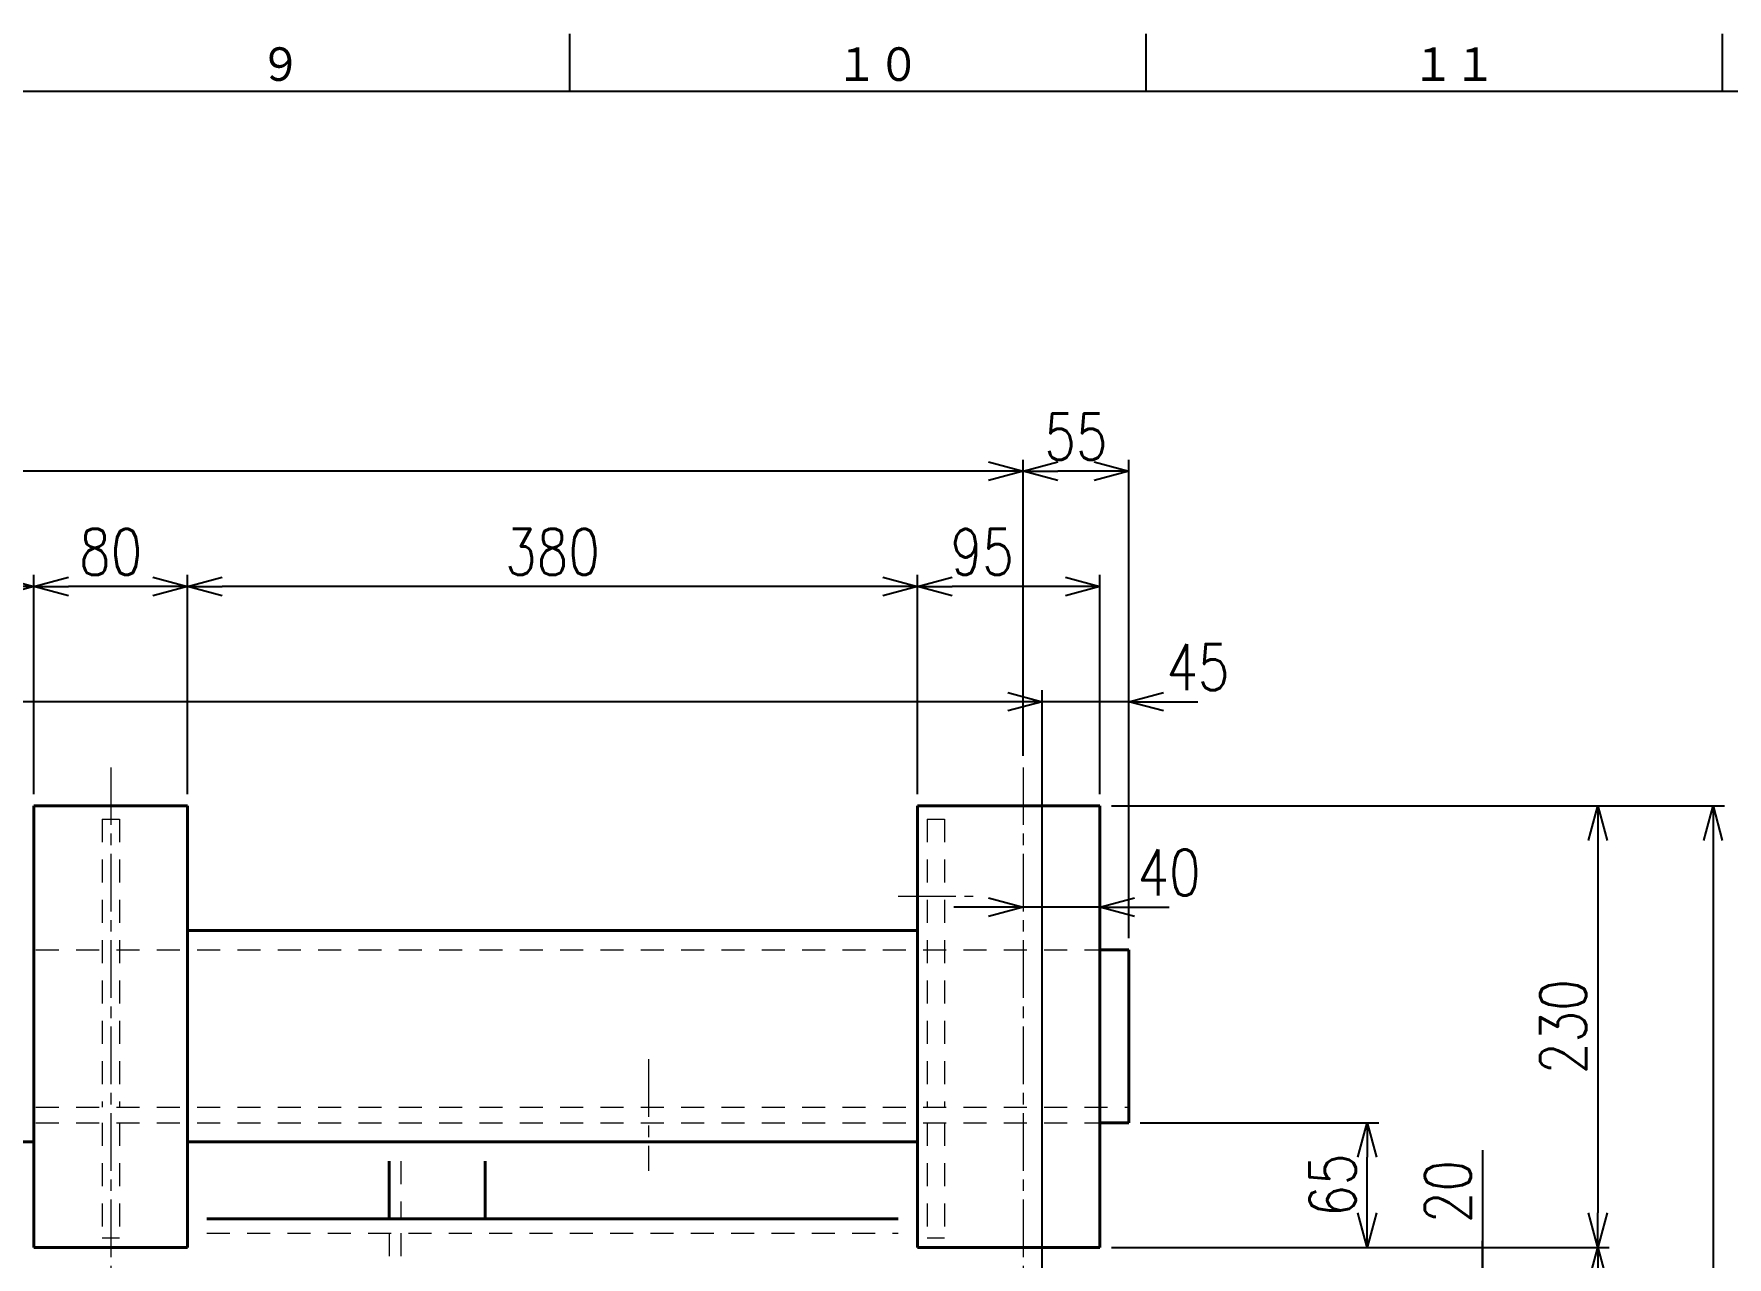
# Model space of a CAD drawing. Header units: millimetres. Extents: x 0 to 5046, y 0 to 3564.
# Drawn here: x 2481 to 3363, y 2867 to 3504 of the extents above; entities that cross this region are included whole.
import ezdxf
from ezdxf.enums import TextEntityAlignment as Align

# ---------------------------------------------------------------- set-up
doc = ezdxf.new("R2010")
doc.units = ezdxf.units.MM
doc.header["$LTSCALE"] = 6
doc.linetypes.add('GEN7A', pattern=[7.5, 5, -0.75, 1, -0.75])
doc.linetypes.add('HIDDEN2', pattern=[3.5, 2, -1.5])
doc.layers.get('0').update_dxf_attribs({"lineweight": 20})
doc.layers.get('DEFPOINTS').update_dxf_attribs({"color": 253})
for name, color, linetype, lineweight in [('2', 5, 'Continuous', 40), ('3A', 6, 'HIDDEN2', 20), ('5', 3, 'Continuous', 13), ('7A', 4, 'GEN7A', 13)]:
    doc.layers.add(name, color=color, linetype=linetype, lineweight=lineweight)
doc.layers.add('RAHM2', color=1, linetype='Continuous')
doc.styles.add('DIMENSION', font='romans.shx', dxfattribs={"width": 0.8, "bigfont": 'extfont2.shx'})
doc.styles.get("Standard").update_dxf_attribs({"font": 'romans.shx', "width": 0.8, "bigfont": 'extfont2.shx'})
doc.dimstyles.new('GEN-ISO$0', dxfattribs={"dimscale": 6, "dimtxt": 4, "dimasz": 3, "dimexe": 1, "dimexo": 1, "dimgap": 1, "dimtad": 3, "dimrnd": 0.01, "dimdsep": 46, "dimtxsty": 'Standard', "dimblk": 'OPEN30', "dimcen": 0, "dimclrt": 7, "dimazin": 2, "dimtp": 0.1, "dimtm": 0.1, "dimtfac": 0.6, "dimtmove": 2, "dimatfit": 3, "dimldrblk": 'OPEN30', "dimfxl": 1, "dimarcsym": 0})

# ---------------------------------------------------------------- blocks, each defined once
blk = doc.blocks.new('1A1ブヒン')
at = {"layer": 'RAHM2', "color": 5, "linetype": 'Continuous'}
for p, q in [((460, 584), (460, 579)), ((510, 584), (510, 579)), ((560, 584), (560, 579)), ((826, 579), (25, 579))]:
    blk.add_line(p, q, dxfattribs=at)
for s, height, p in [('９', 3.31, (433.1, 579.6)), ('１０', 3.311, (483.1, 579.6)), ('１１', 3.311, (533.1, 579.6))]:
    blk.add_text(s, height=height, dxfattribs=at).set_placement(p)
at = {"layer": 'RAHM2', "color": 5, "linetype": 'Continuous', "width": 0.7}
for tag, p in [('HEADER3', (35, 566.01)), ('HEADER4', (54.75, 566)), ('HEADER15', (74.49, 566)), ('HEADER16', (94.43, 566))]:
    blk.add_attdef(tag, text='', height=6, dxfattribs=at).set_placement(p, align=Align.MIDDLE)
at = {"layer": 'RAHM2', "color": 7, "linetype": 'Continuous'}
blk.add_attdef('HEADER5', text='', height=2.5, dxfattribs=at).set_placement((63.69, 559.1), align=Align.BOTTOM_RIGHT)
for tag, height, width, p in [('HEADER25', 3.2, 0.63, (772.91, 86.65)), ('HEADER24', 3.5, 0.8, (818.57, 86.49)), ('HEADER23', 3.33, 0.8, (797.4, 86.46)), ('HEADER22', 3.2, 0.63, (772.91, 79.65)), ('HEADER20', 3.33, 0.8, (797.4, 79.46)), ('HEADER21', 3.5, 0.8, (818.57, 79.49)), ('HEADER19', 3.2, 0.63, (772.91, 72.65)), ('HEADER17', 3.33, 0.8, (797.4, 72.46)), ('HEADER18', 3.5, 0.8, (818.57, 72.49)), ('HEADER11', 3.2, 0.63, (772.91, 65.65)), ('HEADER9', 3.33, 0.8, (797.4, 65.46)), ('HEADER10', 3.5, 0.8, (818.57, 65.49)), ('HEADER7', 3.31, 0.8, (590.63, 48.21)), ('HEADER1', 5, 0.9, (775.12, 45.15)), ('GEN-TITLE-SCA', 4, 0.85, (677.79, 40.85)), ('HEADER2', 6, 0.9, (774.89, 36.68)), ('HEADER14', 3.31, 0.8, (590.63, 36.29))]:
    blk.add_attdef(tag, text='', height=height, dxfattribs=dict(at, width=width)).set_placement(p, align=Align.MIDDLE)
for tag, p in [('HEADER27', (648.45, 41.09)), ('HEADER26', (663.07, 41.09))]:
    blk.add_attdef(tag, text='', height=4, dxfattribs=at).set_placement(p, align=Align.MIDDLE)
at = {"layer": 'RAHM2', "color": 7, "linetype": 'Continuous', "width": 0.7}
blk.add_attdef('GEN-TITLE-DAT', text='', height=3.5, dxfattribs=at).set_placement((700.02, 39.1), align=Align.CENTER)
at = {"layer": 'RAHM2', "color": 5, "linetype": 'Continuous'}
blk.add_attdef('HEADER6', text='', height=5.8, dxfattribs=at).set_placement((623.09, 17.9), align=Align.BOTTOM_RIGHT)
at = {"layer": 'RAHM2', "color": 5, "linetype": 'Continuous', "style": 'DIMENSION', "width": 1.2}
for tag, p in [('HEADER13', (629.56, 16.75)), ('HEADER12', (663.26, 16.72)), ('GEN-TITLE-DWG', (732.79, 16.74))]:
    blk.add_attdef(tag, text='', height=7.02, dxfattribs=at).set_placement(p, align=Align.BOTTOM_LEFT)
at = {"layer": 'RAHM2', "color": 5, "linetype": 'Continuous', "style": 'DIMENSION'}
blk.add_attdef('HEADER8', text='', height=7.02, dxfattribs=at).set_placement((824.55, 16.71), align=Align.BOTTOM_RIGHT)
blk = doc.blocks.new('_Open30')
at = {"color": 0, "linetype": 'ByBlock', "lineweight": -2}
for p, q in [((-1, 0.268), (0, 0)), ((0, 0), (-1, -0.268)), ((0, 0), (-1, 0))]:
    blk.add_line(p, q, dxfattribs=at)
blk = doc.blocks.new('*D88')
at = {"layer": '5', "color": 0, "lineweight": -2, "transparency": 16777216}
for p, q in [((3042.13, 3102.08), (3361.28, 3102.08)), ((3355.28, 3084.08), (3355.28, 2300.08)), ((2937.13, 2282.08), (3361.28, 2282.08))]:
    blk.add_line(p, q, dxfattribs=at)
at = {"layer": 'DEFPOINTS', "color": 0, "transparency": 16777216}
for p in [(3036.13, 3102.08), (2931.13, 2282.08), (3355.28, 2282.08)]:
    blk.add_point(p, dxfattribs=at)
at = {"layer": '5', "color": 0, "lineweight": -2, "transparency": 16777216, "xscale": 18, "yscale": 18, "zscale": 18}
for p, rotation in [((3355.28, 3102.08), 90), ((3355.28, 2282.08), 270)]:
    blk.add_blockref('_Open30', p, dxfattribs=dict(at, rotation=rotation))
at = {"layer": '5', "color": 7, "transparency": 16777216, "insert": (3337.28, 2692.08), "char_height": 24, "attachment_point": 5, "rotation": 90}
blk.add_mtext('820', dxfattribs=at)
blk = doc.blocks.new('*D89')
at = {"layer": '5', "color": 0, "lineweight": -2, "transparency": 16777216}
for p, q in [((3042.13, 3102.08), (3301.28, 3102.08)), ((3295.28, 3084.08), (3295.28, 2890.08)), ((3042.13, 2872.08), (3301.28, 2872.08))]:
    blk.add_line(p, q, dxfattribs=at)
at = {"layer": 'DEFPOINTS', "color": 0, "transparency": 16777216}
for p in [(3036.13, 3102.08), (3036.13, 2872.08), (3295.28, 2872.08)]:
    blk.add_point(p, dxfattribs=at)
at = {"layer": '5', "color": 0, "lineweight": -2, "transparency": 16777216, "xscale": 18, "yscale": 18, "zscale": 18}
for p, rotation in [((3295.28, 3102.08), 90), ((3295.28, 2872.08), 270)]:
    blk.add_blockref('_Open30', p, dxfattribs=dict(at, rotation=rotation))
at = {"layer": '5', "color": 7, "transparency": 16777216, "insert": (3277.28, 2987.08), "char_height": 24, "attachment_point": 5, "rotation": 90}
blk.add_mtext('230', dxfattribs=at)
blk = doc.blocks.new('*D90')
at = {"layer": '5', "color": 0, "lineweight": -2, "transparency": 16777216}
for p, q in [((3042.13, 2872.08), (3301.28, 2872.08)), ((3295.28, 2854.08), (3295.28, 2530.08)), ((2937.13, 2512.08), (3301.28, 2512.08))]:
    blk.add_line(p, q, dxfattribs=at)
at = {"layer": 'DEFPOINTS', "color": 0, "transparency": 16777216}
for p in [(3036.13, 2872.08), (2931.13, 2512.08), (3295.28, 2512.08)]:
    blk.add_point(p, dxfattribs=at)
at = {"layer": '5', "color": 0, "lineweight": -2, "transparency": 16777216, "xscale": 18, "yscale": 18, "zscale": 18}
for p, rotation in [((3295.28, 2872.08), 90), ((3295.28, 2512.08), 270)]:
    blk.add_blockref('_Open30', p, dxfattribs=dict(at, rotation=rotation))
at = {"layer": '5', "color": 7, "transparency": 16777216, "insert": (3270.99, 2692.08), "char_height": 24, "attachment_point": 5, "rotation": 90}
blk.add_mtext('(360)', dxfattribs=at)
blk = doc.blocks.new('*D92')
at = {"layer": '5', "color": 0, "lineweight": -2, "transparency": 16777216}
for p, q in [((3235.28, 2922.75), (3235.28, 2839.58)), ((3235.28, 2857.58), (3235.28, 2875.58)), ((3037.13, 2839.58), (3241.28, 2839.58)), ((3235.28, 2839.58), (3235.28, 2819.58)), ((3235.28, 2839.58), (3235.28, 2819.58)), ((3032.13, 2819.58), (3241.28, 2819.58)), ((3235.28, 2801.58), (3235.28, 2783.58))]:
    blk.add_line(p, q, dxfattribs=at)
at = {"layer": 'DEFPOINTS', "color": 0, "transparency": 16777216}
for p in [(3031.13, 2839.58), (3026.13, 2819.58), (3235.28, 2819.58)]:
    blk.add_point(p, dxfattribs=at)
at = {"layer": '5', "color": 0, "lineweight": -2, "transparency": 16777216, "xscale": 18, "yscale": 18, "zscale": 18}
for p, rotation in [((3235.28, 2839.58), 270), ((3235.28, 2819.58), 90)]:
    blk.add_blockref('_Open30', p, dxfattribs=dict(at, rotation=rotation))
at = {"layer": '5', "color": 7, "transparency": 16777216, "insert": (3217.28, 2901.2), "char_height": 24, "attachment_point": 5, "rotation": 90}
blk.add_mtext('20', dxfattribs=at)
blk = doc.blocks.new('*D95')
at = {"layer": '5', "color": 0, "lineweight": -2, "transparency": 16777216}
for p, q in [((3057.13, 2937.08), (3181.28, 2937.08)), ((3175.28, 2890.08), (3175.28, 2919.08)), ((3042.13, 2872.08), (3181.28, 2872.08))]:
    blk.add_line(p, q, dxfattribs=at)
at = {"layer": 'DEFPOINTS', "color": 0, "transparency": 16777216}
for p in [(3051.13, 2937.08), (3175.28, 2937.08), (3036.13, 2872.08)]:
    blk.add_point(p, dxfattribs=at)
at = {"layer": '5', "color": 0, "lineweight": -2, "transparency": 16777216, "xscale": 18, "yscale": 18, "zscale": 18}
for p, rotation in [((3175.28, 2937.08), 90), ((3175.28, 2872.08), 270)]:
    blk.add_blockref('_Open30', p, dxfattribs=dict(at, rotation=rotation))
at = {"layer": '5', "color": 7, "transparency": 16777216, "insert": (3157.28, 2904.58), "char_height": 24, "attachment_point": 5, "rotation": 90}
blk.add_mtext('65', dxfattribs=at)
blk = doc.blocks.new('*D123')
at = {"layer": '5', "color": 0, "lineweight": -2, "transparency": 16777216}
for p, q in [((2988.13, 3156.27), (2970.13, 3156.27)), ((3006.13, 2845.58), (3006.13, 3162.27)), ((3051.13, 3156.27), (3006.13, 3156.27)), ((3051.13, 3033.08), (3051.13, 3162.27)), ((3069.13, 3156.27), (3087.13, 3156.27))]:
    blk.add_line(p, q, dxfattribs=at)
at = {"layer": 'DEFPOINTS', "color": 0, "transparency": 16777216}
for p in [(3006.13, 3156.27), (3051.13, 3027.08), (3006.13, 2839.58)]:
    blk.add_point(p, dxfattribs=at)
at = {"layer": '5', "color": 0, "lineweight": -2, "transparency": 16777216, "xscale": 18, "yscale": 18, "zscale": 18}
blk.add_blockref('_Open30', (3006.13, 3156.27), dxfattribs=at)
at = {"layer": '5', "color": 0, "lineweight": -2, "transparency": 16777216, "xscale": 18, "yscale": 18, "zscale": 18, "rotation": 180}
blk.add_blockref('_Open30', (3051.13, 3156.27), dxfattribs=at)
at = {"layer": '5', "color": 7, "transparency": 16777216, "insert": (3087.13, 3174.27), "char_height": 24, "attachment_point": 5}
blk.add_mtext('45', dxfattribs=at)
blk = doc.blocks.new('*D124')
at = {"layer": '5', "color": 0, "lineweight": -2, "transparency": 16777216}
for p, q in [((1456.13, 2845.58), (1456.13, 3162.27)), ((2988.13, 3156.27), (1474.13, 3156.27)), ((3006.13, 2845.58), (3006.13, 3162.27))]:
    blk.add_line(p, q, dxfattribs=at)
at = {"layer": 'DEFPOINTS', "color": 0, "transparency": 16777216}
for p in [(1456.13, 3156.27), (1456.13, 2839.58), (3006.13, 2839.58)]:
    blk.add_point(p, dxfattribs=at)
at = {"layer": '5', "color": 0, "lineweight": -2, "transparency": 16777216, "xscale": 18, "yscale": 18, "zscale": 18, "rotation": 180}
blk.add_blockref('_Open30', (1456.13, 3156.27), dxfattribs=at)
at = {"layer": '5', "color": 0, "lineweight": -2, "transparency": 16777216, "xscale": 18, "yscale": 18, "zscale": 18}
blk.add_blockref('_Open30', (3006.13, 3156.27), dxfattribs=at)
at = {"layer": '5', "color": 7, "transparency": 16777216, "insert": (2231.13, 3174.27), "char_height": 24, "attachment_point": 5}
blk.add_mtext('5x310=1550', dxfattribs=at)
blk = doc.blocks.new('*D126')
at = {"layer": '5', "color": 0, "lineweight": -2, "transparency": 16777216}
for p, q in [((2941.13, 3108.08), (2941.13, 3222.27)), ((3036.13, 3108.08), (3036.13, 3222.27)), ((3018.13, 3216.27), (2959.13, 3216.27))]:
    blk.add_line(p, q, dxfattribs=at)
at = {"layer": 'DEFPOINTS', "color": 0, "transparency": 16777216}
for p in [(2941.13, 3216.27), (2941.13, 3102.08), (3036.13, 3102.08)]:
    blk.add_point(p, dxfattribs=at)
at = {"layer": '5', "color": 0, "lineweight": -2, "transparency": 16777216, "xscale": 18, "yscale": 18, "zscale": 18, "rotation": 180}
blk.add_blockref('_Open30', (2941.13, 3216.27), dxfattribs=at)
at = {"layer": '5', "color": 0, "lineweight": -2, "transparency": 16777216, "xscale": 18, "yscale": 18, "zscale": 18}
blk.add_blockref('_Open30', (3036.13, 3216.27), dxfattribs=at)
at = {"layer": '5', "color": 7, "transparency": 16777216, "insert": (2974.83, 3234.27), "char_height": 24, "attachment_point": 5}
blk.add_mtext('95', dxfattribs=at)
blk = doc.blocks.new('*D127')
at = {"layer": '5', "color": 0, "lineweight": -2, "transparency": 16777216}
for p, q in [((2561.13, 3108.08), (2561.13, 3222.27)), ((2941.13, 3108.08), (2941.13, 3222.27)), ((2923.13, 3216.27), (2579.13, 3216.27))]:
    blk.add_line(p, q, dxfattribs=at)
at = {"layer": 'DEFPOINTS', "color": 0, "transparency": 16777216}
for p in [(2561.13, 3216.27), (2561.13, 3102.08), (2941.13, 3102.08)]:
    blk.add_point(p, dxfattribs=at)
at = {"layer": '5', "color": 0, "lineweight": -2, "transparency": 16777216, "xscale": 18, "yscale": 18, "zscale": 18, "rotation": 180}
blk.add_blockref('_Open30', (2561.13, 3216.27), dxfattribs=at)
at = {"layer": '5', "color": 0, "lineweight": -2, "transparency": 16777216, "xscale": 18, "yscale": 18, "zscale": 18}
blk.add_blockref('_Open30', (2941.13, 3216.27), dxfattribs=at)
at = {"layer": '5', "color": 7, "transparency": 16777216, "insert": (2751.13, 3234.27), "char_height": 24, "attachment_point": 5}
blk.add_mtext('380', dxfattribs=at)
blk = doc.blocks.new('*D128')
at = {"layer": '5', "color": 0, "lineweight": -2, "transparency": 16777216}
for p, q in [((2481.13, 3108.08), (2481.13, 3222.27)), ((2561.13, 3108.08), (2561.13, 3222.27)), ((2543.13, 3216.27), (2499.13, 3216.27))]:
    blk.add_line(p, q, dxfattribs=at)
at = {"layer": 'DEFPOINTS', "color": 0, "transparency": 16777216}
for p in [(2481.13, 3216.27), (2481.13, 3102.08), (2561.13, 3102.08)]:
    blk.add_point(p, dxfattribs=at)
at = {"layer": '5', "color": 0, "lineweight": -2, "transparency": 16777216, "xscale": 18, "yscale": 18, "zscale": 18, "rotation": 180}
blk.add_blockref('_Open30', (2481.13, 3216.27), dxfattribs=at)
at = {"layer": '5', "color": 0, "lineweight": -2, "transparency": 16777216, "xscale": 18, "yscale": 18, "zscale": 18}
blk.add_blockref('_Open30', (2561.13, 3216.27), dxfattribs=at)
at = {"layer": '5', "color": 7, "transparency": 16777216, "insert": (2521.13, 3234.27), "char_height": 24, "attachment_point": 5}
blk.add_mtext('80', dxfattribs=at)
blk = doc.blocks.new('*D129')
at = {"layer": '5', "color": 0, "lineweight": -2, "transparency": 16777216}
for p, q in [((2086.13, 3108.08), (2086.13, 3222.27)), ((2481.13, 3108.08), (2481.13, 3222.27)), ((2463.13, 3216.27), (2104.13, 3216.27))]:
    blk.add_line(p, q, dxfattribs=at)
at = {"layer": 'DEFPOINTS', "color": 0, "transparency": 16777216}
for p in [(2086.13, 3216.27), (2086.13, 3102.08), (2481.13, 3102.08)]:
    blk.add_point(p, dxfattribs=at)
at = {"layer": '5', "color": 0, "lineweight": -2, "transparency": 16777216, "xscale": 18, "yscale": 18, "zscale": 18, "rotation": 180}
blk.add_blockref('_Open30', (2086.13, 3216.27), dxfattribs=at)
at = {"layer": '5', "color": 0, "lineweight": -2, "transparency": 16777216, "xscale": 18, "yscale": 18, "zscale": 18}
blk.add_blockref('_Open30', (2481.13, 3216.27), dxfattribs=at)
at = {"layer": '5', "color": 7, "transparency": 16777216, "insert": (2283.63, 3234.27), "char_height": 24, "attachment_point": 5}
blk.add_mtext('395', dxfattribs=at)
blk = doc.blocks.new('*D134')
at = {"layer": '5', "color": 0, "lineweight": -2, "transparency": 16777216}
for p, q in [((2996.13, 3128.08), (2996.13, 3282.27)), ((3051.13, 3033.08), (3051.13, 3282.27)), ((3033.13, 3276.27), (3014.13, 3276.27))]:
    blk.add_line(p, q, dxfattribs=at)
at = {"layer": 'DEFPOINTS', "color": 0, "transparency": 16777216}
for p in [(2996.13, 3276.27), (2996.13, 3122.08), (3051.13, 3027.08)]:
    blk.add_point(p, dxfattribs=at)
at = {"layer": '5', "color": 0, "lineweight": -2, "transparency": 16777216, "xscale": 18, "yscale": 18, "zscale": 18, "rotation": 180}
blk.add_blockref('_Open30', (2996.13, 3276.27), dxfattribs=at)
at = {"layer": '5', "color": 0, "lineweight": -2, "transparency": 16777216, "xscale": 18, "yscale": 18, "zscale": 18}
blk.add_blockref('_Open30', (3051.13, 3276.27), dxfattribs=at)
at = {"layer": '5', "color": 7, "transparency": 16777216, "insert": (3023.63, 3294.27), "char_height": 24, "attachment_point": 5}
blk.add_mtext('55', dxfattribs=at)
blk = doc.blocks.new('*D135')
at = {"layer": '5', "color": 0, "lineweight": -2, "transparency": 16777216}
for p, q in [((1571.13, 3128.08), (1571.13, 3282.27)), ((2996.13, 3128.08), (2996.13, 3282.27)), ((2978.13, 3276.27), (1589.13, 3276.27))]:
    blk.add_line(p, q, dxfattribs=at)
at = {"layer": 'DEFPOINTS', "color": 0, "transparency": 16777216}
for p in [(1571.13, 3276.27), (1571.13, 3122.08), (2996.13, 3122.08)]:
    blk.add_point(p, dxfattribs=at)
at = {"layer": '5', "color": 0, "lineweight": -2, "transparency": 16777216, "xscale": 18, "yscale": 18, "zscale": 18, "rotation": 180}
blk.add_blockref('_Open30', (1571.13, 3276.27), dxfattribs=at)
at = {"layer": '5', "color": 0, "lineweight": -2, "transparency": 16777216, "xscale": 18, "yscale": 18, "zscale": 18}
blk.add_blockref('_Open30', (2996.13, 3276.27), dxfattribs=at)
at = {"layer": '5', "color": 7, "transparency": 16777216, "insert": (2283.63, 3294.27), "char_height": 24, "attachment_point": 5}
blk.add_mtext('3x475=1425', dxfattribs=at)
blk = doc.blocks.new('*D137')
at = {"layer": '5', "color": 0, "lineweight": -2, "transparency": 16777216}
for p, q in [((2978.13, 3049.3), (2960.13, 3049.3)), ((3036.13, 3049.3), (2996.13, 3049.3)), ((3054.13, 3049.3), (3072.13, 3049.3))]:
    blk.add_line(p, q, dxfattribs=at)
at = {"layer": 'DEFPOINTS', "color": 0, "transparency": 16777216}
for p in [(2996.13, 3102.08), (3036.13, 3102.08), (2996.13, 3049.3)]:
    blk.add_point(p, dxfattribs=at)
at = {"layer": '5', "color": 0, "lineweight": -2, "transparency": 16777216, "xscale": 18, "yscale": 18, "zscale": 18}
blk.add_blockref('_Open30', (2996.13, 3049.3), dxfattribs=at)
at = {"layer": '5', "color": 0, "lineweight": -2, "transparency": 16777216, "xscale": 18, "yscale": 18, "zscale": 18, "rotation": 180}
blk.add_blockref('_Open30', (3036.13, 3049.3), dxfattribs=at)
at = {"layer": '5', "color": 7, "transparency": 16777216, "insert": (3072.13, 3067.3), "char_height": 24, "attachment_point": 5}
blk.add_mtext('40', dxfattribs=at)

msp = doc.modelspace()

# ---------------------------------------------------------------- linework, layer by layer
at = {"layer": '2'}
for p, q in [((2481.13, 3102.082), (2561.13, 3102.082)), ((2481.13, 3102.082), (2481.13, 2872.082)), ((2561.13, 3102.082), (2561.13, 2872.082)), ((2941.13, 3102.082), (3036.13, 3102.082)), ((2941.13, 3102.082), (2941.13, 2872.082)), ((3036.13, 3102.082), (3036.13, 2872.082)), ((2561.13, 3037.082), (2941.13, 3037.082)), ((3036.13, 3027.082), (3051.13, 3027.082)), ((3051.13, 3027.082), (3051.13, 2937.082)), ((3036.13, 2937.082), (3051.13, 2937.082)), ((2086.13, 2927.082), (2481.13, 2927.082)), ((2561.13, 2927.082), (2941.13, 2927.082)), ((2666.13, 2917.082), (2666.13, 2887.082)), ((2716.13, 2917.082), (2716.13, 2887.082)), ((2571.13, 2887.082), (2931.13, 2887.082)), ((2481.13, 2872.082), (2561.13, 2872.082)), ((2941.13, 2872.082), (3036.13, 2872.082))]:
    msp.add_line(p, q, dxfattribs=at)
at = {"layer": '3A'}
for p, q in [((2516.63, 3095.082), (2525.63, 3095.082)), ((2516.63, 3095.082), (2516.63, 2945.082)), ((2525.63, 3095.082), (2525.63, 2945.082)), ((2946.13, 3095.082), (2955.13, 3095.082)), ((2946.13, 3095.082), (2946.13, 2945.082)), ((2955.13, 3095.082), (2955.13, 2945.082)), ((1411.13, 3027.082), (3036.13, 3027.082)), ((1411.13, 2945.082), (3051.13, 2945.082)), ((1411.13, 2937.082), (3036.13, 2937.082)), ((2516.63, 2937.082), (2516.63, 2877.082)), ((2525.63, 2937.082), (2525.63, 2877.082)), ((2946.13, 2937.082), (2946.13, 2877.082)), ((2955.13, 2937.082), (2955.13, 2877.082)), ((2672.13, 2917.082), (2672.13, 2887.082)), ((2516.63, 2877.082), (2525.63, 2877.082)), ((2571.13, 2879.582), (2931.13, 2879.582)), ((2666.13, 2879.582), (2666.13, 2794.582)), ((2672.13, 2879.582), (2672.13, 2794.582)), ((2946.13, 2877.082), (2955.13, 2877.082))]:
    msp.add_line(p, q, dxfattribs=at)
at = {"layer": '7A'}
for p, q in [((2521.13, 3122.082), (2521.13, 2852.082)), ((2996.13, 3122.082), (2996.13, 2852.082)), ((2931.13, 3055.082), (2970.13, 3055.082)), ((2801.13, 2970.082), (2801.13, 2912.082))]:
    msp.add_line(p, q, dxfattribs=at)

# ---------------------------------------------------------------- block references
at = {"layer": '2', "xscale": 6, "yscale": 6, "zscale": 6}
msp.add_blockref('1A1ブヒン', (0, 0), dxfattribs=at)

# ---------------------------------------------------------------- dimensions: what is measured, and where the dimension line sits
at = {"layer": '5'}
for base, p1, p2, text, picture, middle in [((1571.13, 3276.269), (2996.13, 3122.082), (1571.13, 3122.082), '3x475=<>', '*D135', (2283.63, 3294.269)), ((1456.13, 3156.269), (3006.13, 2839.582), (1456.13, 2839.582), '5x310=<>', '*D124', (2231.13, 3174.269))]:
    dim = msp.add_linear_dim(base=base, p1=p1, p2=p2, text=text, dimstyle='GEN-ISO$0', override={"dimtmove": 1}, dxfattribs=at)
    dim.commit()
    dim.dimension.update_dxf_attribs({"geometry": picture, "text_midpoint": middle})
for base, p1, p2, picture, middle in [((2996.13, 3276.269), (3051.13, 3027.082), (2996.13, 3122.082), '*D134', (3023.63, 3294.269)), ((2086.13, 3216.269), (2481.13, 3102.082), (2086.13, 3102.082), '*D129', (2283.63, 3234.269)), ((2481.13, 3216.269), (2561.13, 3102.082), (2481.13, 3102.082), '*D128', (2521.13, 3234.269)), ((2561.13, 3216.269), (2941.13, 3102.082), (2561.13, 3102.082), '*D127', (2751.13, 3234.269))]:
    dim = msp.add_linear_dim(base=base, p1=p1, p2=p2, dimstyle='GEN-ISO$0', override={"dimtmove": 1}, dxfattribs=at)
    dim.commit()
    dim.dimension.update_dxf_attribs({"geometry": picture, "text_midpoint": middle})
for base, p1, p2, override, picture, middle in [((2941.13, 3216.269), (3036.13, 3102.082), (2941.13, 3102.082), {"dimtmove": 1}, '*D126', (2974.827, 3216.269)), ((3006.13, 3156.269), (3051.13, 3027.082), (3006.13, 2839.582), {"dimtmove": 1}, '*D123', (3087.13, 3156.269)), ((2996.13, 3049.298), (3036.13, 3102.082), (2996.13, 3102.082), {"dimse1": 1, "dimse2": 1, "dimtmove": 1}, '*D137', (3072.13, 3049.298))]:
    dim = msp.add_linear_dim(base=base, p1=p1, p2=p2, dimstyle='GEN-ISO$0', override=override, dxfattribs=at)
    dim.commit()
    dim.dimension.update_dxf_attribs({"geometry": picture, "text_midpoint": middle, "dimtype": 160})
for base, p1, p2, picture, middle in [((3355.275, 2282.082), (3036.13, 3102.082), (2931.13, 2282.082), '*D88', (3337.275, 2692.082)), ((3295.275, 2872.082), (3036.13, 3102.082), (3036.13, 2872.082), '*D89', (3277.275, 2987.082)), ((3175.275, 2937.082), (3036.13, 2872.082), (3051.13, 2937.082), '*D95', (3157.275, 2904.582))]:
    dim = msp.add_linear_dim(base=base, p1=p1, p2=p2, angle=90, dimstyle='GEN-ISO$0', override={"dimtmove": 1}, dxfattribs=at)
    dim.commit()
    dim.dimension.update_dxf_attribs({"geometry": picture, "text_midpoint": middle})
dim = msp.add_linear_dim(base=(3235.275, 2819.582), p1=(3031.13, 2839.582), p2=(3026.13, 2819.582), angle=90, dimstyle='GEN-ISO$0', override={"dimtmove": 1}, dxfattribs=at)
dim.commit()
dim.dimension.update_dxf_attribs({"geometry": '*D92', "text_midpoint": (3235.275, 2901.205), "dimtype": 160})
dim = msp.add_linear_dim(base=(3295.275, 2512.082), p1=(3036.13, 2872.082), p2=(2931.13, 2512.082), angle=90, text='(<>)', dimstyle='GEN-ISO$0', override={"dimtmove": 1}, dxfattribs=at)
dim.commit()
dim.dimension.update_dxf_attribs({"geometry": '*D90', "text_midpoint": (3270.99, 2692.082)})

doc.saveas('drawing.dxf')
